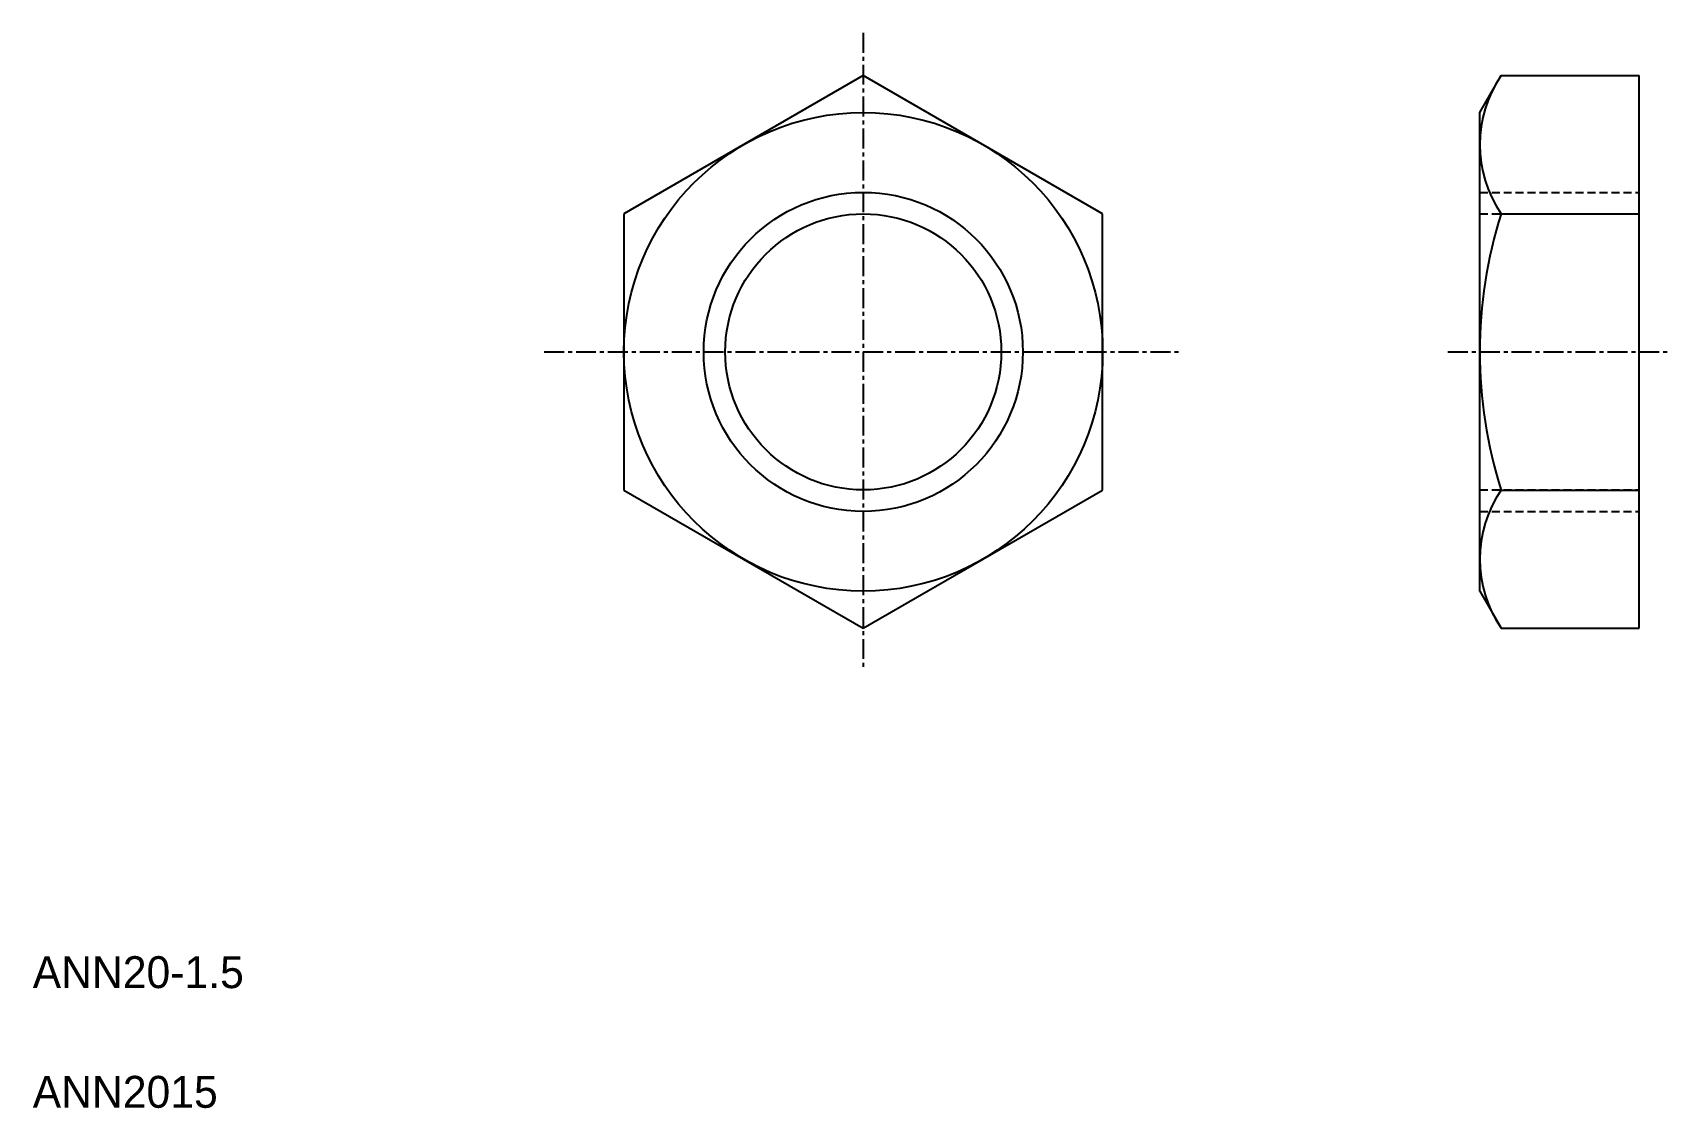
# Model space of a CAD drawing. Extents: x 5 to 108, y 5 to 72.
import ezdxf

# ---------------------------------------------------------------- set-up
doc = ezdxf.new("R2010")
doc.units = 0
doc.linetypes.add('CENTER', pattern=[2, 1.25, -0.25, 0.25, -0.25])
doc.linetypes.add('DASHED', pattern=[0.75, 0.5, -0.25])
doc.layers.get('0').update_dxf_attribs({"linetype": 'CONTINUOUS'})
doc.layers.add('CENTER', color=1, linetype='CENTER')

msp = doc.modelspace()

# ---------------------------------------------------------------- linework, layer by layer
at = {"color": 7, "linetype": 'CONTINUOUS'}
for p, q in [((57.05, 69.7), (42.05, 61.04)), ((72.05, 61.04), (57.05, 69.7)), ((95.68, 67.38), (97.02, 69.7)), ((97.02, 69.7), (105.68, 69.7)), ((105.68, 35.06), (105.68, 69.7)), ((95.68, 37.38), (95.68, 67.38)), ((42.05, 61.04), (42.05, 43.72)), ((72.05, 43.72), (72.05, 61.04)), ((97.02, 61.04), (105.68, 61.04)), ((42.05, 43.72), (57.05, 35.06)), ((57.05, 35.06), (72.05, 43.72)), ((97.02, 43.72), (105.68, 43.72)), ((64.55, 39.39), (64.55, 39.39)), ((60.8, 37.23), (60.8, 37.23)), ((95.68, 37.38), (97.02, 35.06)), ((97.02, 35.06), (105.68, 35.06))]:
    msp.add_line(p, q, dxfattribs=at)
at = {"color": 3, "linetype": 'DASHED'}
for p, q in [((95.68, 62.38), (105.68, 62.38)), ((95.68, 61.03), (105.68, 61.03)), ((95.68, 43.74), (105.68, 43.74)), ((95.68, 42.38), (105.68, 42.38))]:
    msp.add_line(p, q, dxfattribs=at)
at = {"color": 7, "linetype": 'CONTINUOUS'}
for radius in [15, 8.65]:
    msp.add_circle((57.05, 52.38), radius, dxfattribs=at)
at = {"color": 3, "linetype": 'CONTINUOUS'}
msp.add_circle((57.05, 52.38), 10, dxfattribs=at)
at = {"color": 7, "linetype": 'CONTINUOUS'}
for centre, radius, start, end in [((103.35, 65.37), 7.67, 145.6157, 214.3843), ((124.34, 52.38), 28.66, 162.412, 197.588), ((103.35, 39.39), 7.67, 145.6157, 214.3843)]:
    msp.add_arc(centre, radius, start, end, dxfattribs=at)
at = {"layer": 'CENTER', "color": 1, "linetype": 'CENTER'}
for p, q in [((57.05, 72.38), (57.05, 32.38)), ((37.05, 52.38), (77.05, 52.38)), ((93.68, 52.38), (107.68, 52.38))]:
    msp.add_line(p, q, dxfattribs=at)

# ---------------------------------------------------------------- texts
at = {"color": 7, "linetype": 'CONTINUOUS'}
for s, p in [('ANN20-1.5', (5, 12.5)), ('ANN2015', (5, 5))]:
    msp.add_text(s, height=2, dxfattribs=at).set_placement(p)

doc.saveas('drawing.dxf')
